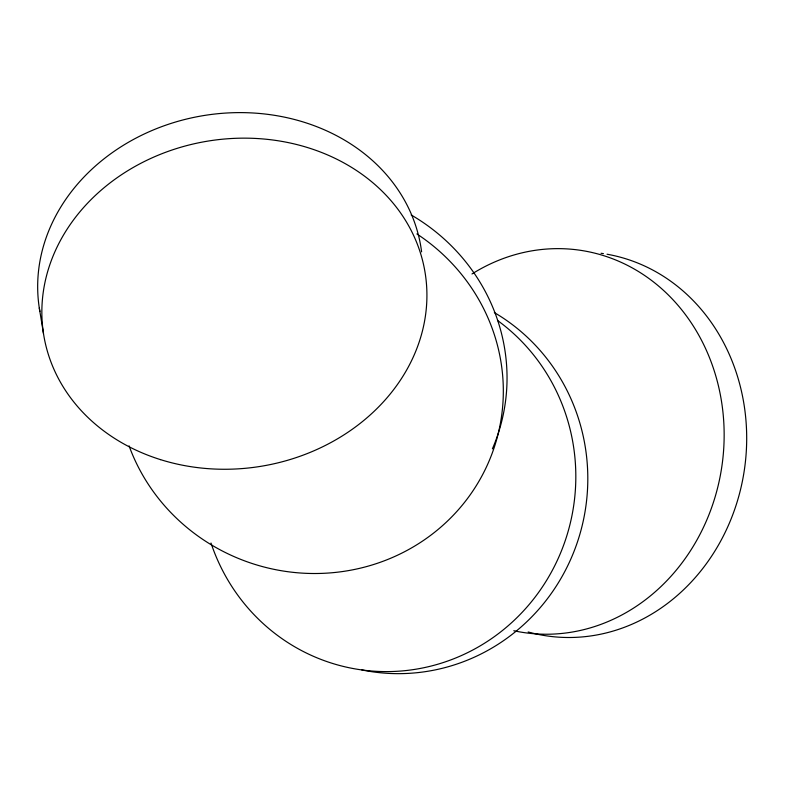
<?xml version="1.0" encoding="UTF-8"?>
<svg xmlns="http://www.w3.org/2000/svg" width="786" height="786" viewBox="0 0 786 786"><rect width="100%" height="100%" fill="white"/><g stroke="black" fill="none" stroke-linecap="round" stroke-linejoin="round"><path stroke-width="1.18" d="M39.3 307.974L43.485 333.51M39.88 311.492A193.218 164.746 -9.3 0 1 205.244 115.316A193.218 164.746 -9.3 0 1 421.61 251.893M416.904 233.943A193.218 185.742 15.8 0 1 429.362 536.288A193.218 185.742 15.8 0 1 129.061 445.859M411.176 214.951A193.218 185.742 15.8 0 1 492.4 448.845M497.499 320.442A193.218 187.304 -80.3 0 1 500.269 632.229A193.218 187.304 -80.3 0 1 211.002 543.038M494.335 312.573A193.218 187.304 -80.3 0 1 575.391 547.813A193.218 187.304 -80.3 0 1 361.865 669.947M471.983 273.96A193.218 171.554 -81.8 0 1 722.698 409.987A193.218 171.554 -81.8 0 1 513.798 630.726M607.038 254.222A193.218 171.554 -81.8 0 1 742.112 482.555A193.218 171.554 -81.8 0 1 528.163 631.973M601.015 253.279A193.218 171.554 -81.8 0 1 603.432 253.632M160.55 459.643A193.218 164.746 -9.3 0 0 425.295 273.901A193.218 164.746 -9.3 0 0 117.32 177.577A193.218 164.746 -9.3 0 0 160.55 459.643"/></g></svg>
